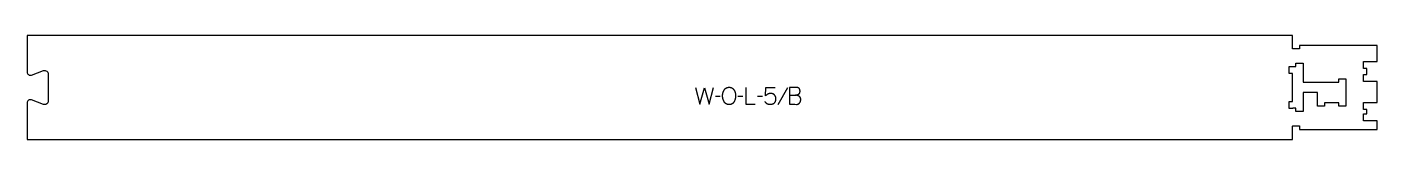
# Model space of a CAD drawing. Extents: x -1187 to 1213, y -93 to 93.
import ezdxf

# ---------------------------------------------------------------- set-up
doc = ezdxf.new("R2010")
doc.units = 0
for name, color, linetype in [('1_ANYTOOL_1MMDEEP_LABELS_S', 2, 'CONTINUOUS'), ('3_ANYTOOL_CUTTHROUGH_INSID', 4, 'CONTINUOUS'), ('4_ANYTOOL_CUTTHROUGH_OUTSI', 5, 'CONTINUOUS')]:
    doc.layers.add(name, color=color, linetype=linetype)

msp = doc.modelspace()

# ---------------------------------------------------------------- linework, layer by layer
at = {"layer": '1_ANYTOOL_1MMDEEP_LABELS_S'}
for p, q in [((45.6, -16.1), (36.9, -16.2)), ((85.7, -16.1), (76.9, -16.2)), ((120.6, -16.1), (111.8, -16.2)), ((165.2, -0.5), (148, -31.2))]:
    msp.add_line(p, q, dxfattribs=at)
msp.add_lwpolyline([(61.7, 0.3), (62.1, 0.3), (62.5, 0.3), (62.8, 0.3), (63, 0.3), (63.2, 0.2), (63.3, 0.2), (63.5, 0.2), (63.7, 0.2), (63.8, 0.1), (64, 0.1), (64.2, 0.1), (64.3, 0), (64.5, 0), (64.6, -0.1), (64.8, -0.1), (65, -0.2), (65.1, -0.2), (65.3, -0.3), (65.4, -0.4), (65.6, -0.4), (65.7, -0.5), (65.9, -0.6), (66, -0.6), (66.1, -0.7), (66.3, -0.8), (66.4, -0.9), (66.5, -1), (66.7, -1.1), (67.1, -1.3), (67.3, -1.5), (67.6, -1.7), (67.8, -1.9), (68.1, -2.1), (68.3, -2.4), (68.5, -2.6), (68.7, -2.8), (68.9, -3.1), (69.1, -3.3), (69.3, -3.5), (69.5, -3.8), (69.7, -4.1), (69.9, -4.3), (70.1, -4.6), (70.4, -5.2), (70.6, -5.5), (70.7, -5.8), (70.9, -6.1), (71, -6.4), (71.2, -6.7), (71.3, -7), (71.4, -7.3), (71.5, -7.6), (71.7, -7.9), (71.8, -8.2), (71.9, -8.6), (72, -8.9), (72.1, -9.2), (72.1, -9.6), (72.4, -10.6), (72.5, -11.3), (72.6, -11.9), (72.7, -12.6), (72.8, -13.2), (72.8, -13.9), (72.8, -14.5), (72.9, -15.2), (72.8, -15.8), (72.8, -16.4), (72.8, -17.1), (72.7, -17.7), (72.6, -18.4), (72.5, -19), (72.3, -19.6), (72.2, -20.3), (72, -20.9), (71.8, -21.5), (71.5, -22.2), (71.3, -22.8), (71, -23.5), (70.7, -24.1), (70.4, -24.7), (70.1, -25.4), (69.9, -25.7), (69.7, -26), (69.5, -26.3), (69.3, -26.6), (69.1, -26.8), (68.9, -27.1), (68.7, -27.4), (68.5, -27.6), (68.4, -27.7), (68.3, -27.8), (68.2, -28), (68, -28.1), (67.9, -28.2), (67.8, -28.3), (67.7, -28.4), (67.6, -28.5), (67.4, -28.6), (67.3, -28.7), (67.2, -28.8), (67.1, -28.9), (66.9, -28.9), (66.8, -29), (66.7, -29.1), (66.5, -29.2), (66.4, -29.3), (66.2, -29.4), (66.1, -29.4), (66, -29.5), (65.8, -29.6), (65.7, -29.6), (65.5, -29.7), (65.4, -29.8), (65.2, -29.8), (65.1, -29.9), (64.9, -29.9), (64.8, -30), (64.5, -30.1), (64.1, -30.2), (63.8, -30.2), (63.5, -30.3), (63.2, -30.3), (62.8, -30.4), (62.5, -30.4), (62.1, -30.5), (61.7, -30.5), (61.4, -30.5), (61, -30.5), (60.6, -30.5), (60.2, -30.4), (59.9, -30.4), (59.5, -30.3), (59.2, -30.3), (58.8, -30.2), (58.5, -30.1), (58.2, -30.1), (57.8, -30), (57.7, -29.9), (57.5, -29.9), (57.4, -29.8), (57.2, -29.7), (57.1, -29.7), (56.9, -29.6), (56.8, -29.5), (56.6, -29.5), (56.5, -29.4), (56.3, -29.3), (56.2, -29.3), (56, -29.2), (55.9, -29.1), (55.8, -29), (55.6, -28.9), (55.5, -28.8), (55.4, -28.7), (55.2, -28.6), (55.1, -28.5), (55, -28.4), (54.9, -28.3), (54.7, -28.2), (54.6, -28.1), (54.5, -28), (54.4, -27.9), (54.2, -27.8), (54.1, -27.7), (54, -27.6), (53.9, -27.4), (53.8, -27.3), (53.6, -27), (53.4, -26.8), (53.2, -26.5), (53, -26.2), (52.8, -25.9), (52.6, -25.6), (52.4, -25.3), (52.1, -24.6), (51.8, -24), (51.5, -23.3), (51.2, -22.7), (51, -22), (50.7, -21.4), (50.5, -20.7), (50.4, -20.1), (50.2, -19.4), (50.1, -18.8), (49.9, -18.1), (49.8, -17.5), (49.8, -16.8), (49.7, -16.2), (49.7, -15.5), (49.7, -14.9), (49.7, -14.2), (49.7, -13.5), (49.8, -12.8), (49.9, -12.1), (50, -11.5), (50.1, -10.8), (50.2, -10.1), (50.4, -9.5), (50.6, -8.8), (50.8, -8.2), (51, -7.6), (51.3, -6.9), (51.6, -6.3), (51.9, -5.7), (52.2, -5.1), (52.5, -4.5), (52.7, -4.2), (52.9, -3.9), (53.1, -3.6), (53.3, -3.4), (53.5, -3.1), (53.8, -2.9), (54, -2.6), (54.2, -2.4), (54.3, -2.3), (54.4, -2.2), (54.6, -2.1), (54.7, -1.9), (54.8, -1.8), (54.9, -1.7), (55.1, -1.6), (55.2, -1.5), (55.3, -1.5), (55.5, -1.4), (55.6, -1.3), (55.7, -1.2), (55.9, -1.1), (56, -1), (56.2, -0.9), (56.3, -0.9), (56.4, -0.8), (56.6, -0.7), (56.9, -0.6), (57.2, -0.5), (57.5, -0.3), (57.8, -0.2), (58.1, -0.1), (58.5, 0), (58.8, 0), (59.1, 0.1), (59.5, 0.2), (59.8, 0.2), (60.2, 0.3), (60.6, 0.3), (60.9, 0.3), (61.3, 0.3)], close=True, dxfattribs=at)
for points in [[(1.3, 0), (9, -30), (17.4, -0.9), (25.9, -30), (33.4, 0)], [(90.8, 0), (90.8, -30), (107.9, -30)], [(124.8, -25.2), (125.1, -25.5), (125.3, -25.8), (125.5, -26.1), (125.7, -26.4), (125.9, -26.6), (126.2, -26.9), (126.4, -27.1), (126.6, -27.3), (126.9, -27.5), (127.1, -27.8), (127.4, -28), (127.6, -28.1), (127.9, -28.3), (128.2, -28.5), (128.5, -28.7), (128.7, -28.8), (129, -29), (129.3, -29.1), (129.6, -29.2), (129.9, -29.3), (130.2, -29.4), (130.5, -29.5), (130.8, -29.6), (131.1, -29.7), (131.4, -29.8), (131.8, -29.8), (132.1, -29.9), (132.4, -29.9), (132.8, -30), (133.1, -30), (133.4, -30), (133.8, -30), (134.2, -30), (134.6, -30), (135, -30), (135.4, -29.9), (135.8, -29.9), (136.2, -29.9), (136.6, -29.8), (136.9, -29.7), (137.3, -29.7), (137.6, -29.6), (138, -29.5), (138.3, -29.4), (138.7, -29.3), (139, -29.2), (139.3, -29.1), (139.6, -29), (139.8, -28.9), (139.9, -28.8), (140.1, -28.8), (140.2, -28.7), (140.4, -28.6), (140.5, -28.5), (140.7, -28.4), (140.8, -28.3), (141, -28.2), (141.1, -28.1), (141.3, -28), (141.4, -27.9), (141.5, -27.7), (141.7, -27.6), (141.8, -27.5), (141.9, -27.4), (142, -27.2), (142.2, -27.1), (142.3, -26.9), (142.4, -26.8), (142.5, -26.6), (142.6, -26.5), (142.8, -26.3), (142.9, -26.2), (143, -26), (143.1, -25.8), (143.2, -25.6), (143.3, -25.5), (143.5, -25.1), (143.7, -24.7), (143.8, -24.4), (143.9, -24.2), (144, -23.9), (144.1, -23.7), (144.2, -23.5), (144.3, -23.2), (144.3, -23), (144.4, -22.7), (144.5, -22.5), (144.5, -22.3), (144.6, -22), (144.6, -21.8), (144.6, -21.5), (144.6, -21.3), (144.6, -21.1), (144.6, -20.8), (144.6, -20.6), (144.6, -20.3), (144.6, -20), (144.6, -19.8), (144.6, -19.5), (144.6, -19.3), (144.5, -19), (144.5, -18.8), (144.5, -18.5), (144.4, -18.3), (144.4, -18), (144.3, -17.8), (144.2, -17.6), (144.2, -17.3), (144.1, -17.1), (144, -16.9), (144, -16.7), (143.9, -16.4), (143.8, -16.2), (143.7, -16), (143.6, -15.8), (143.5, -15.6), (143.4, -15.4), (143.3, -15.2), (143.2, -15), (143.1, -14.8), (142.9, -14.6), (142.8, -14.4), (142.7, -14.2), (142.5, -14), (142.4, -13.8), (142.2, -13.6), (142.1, -13.4), (141.9, -13.3), (141.8, -13.1), (141.6, -12.9), (141.4, -12.8), (141.3, -12.6), (141.1, -12.5), (140.9, -12.4), (140.7, -12.2), (140.5, -12.1), (140.3, -12), (140.1, -11.9), (139.9, -11.7), (139.7, -11.6), (139.5, -11.5), (139.3, -11.4), (139.1, -11.4), (138.9, -11.3), (138.6, -11.2), (138.4, -11.1), (138.2, -11.1), (137.9, -11), (137.7, -10.9), (137.4, -10.9), (137.2, -10.9), (136.9, -10.8), (136.7, -10.8), (136.4, -10.8), (136.1, -10.7), (135.9, -10.7), (135.6, -10.7), (135.3, -10.7), (134.9, -10.7), (134.6, -10.7), (134.3, -10.8), (133.9, -10.8), (133.6, -10.8), (133.3, -10.9), (132.9, -10.9), (132.6, -11), (132.3, -11.1), (132, -11.2), (131.7, -11.3), (131.4, -11.4), (131.1, -11.5), (130.8, -11.6), (130.6, -11.7), (130.3, -11.9), (129.7, -12.2), (129.5, -12.3), (129.2, -12.5), (128.9, -12.7), (128.7, -12.8), (128.4, -13), (128.1, -13.2), (127.9, -13.4), (127.6, -13.6), (127.3, -13.8), (127.1, -14.1), (126.8, -14.3), (126.6, -14.5), (126, -15), (126.8, 0), (143, 0)], [(168.6, 0), (168.6, -30), (178.3, -30), (180.9, -30.1), (181.1, -30.1), (181.3, -30.1), (181.5, -30.1), (181.8, -30.1), (182, -30.1), (182.2, -30), (182.4, -30), (182.6, -30), (182.8, -29.9), (183, -29.9), (183.2, -29.8), (183.4, -29.8), (183.6, -29.7), (183.8, -29.7), (184, -29.6), (184.1, -29.5), (184.3, -29.4), (184.5, -29.3), (184.7, -29.2), (184.8, -29.1), (185, -29), (185.2, -28.9), (185.3, -28.8), (185.5, -28.7), (185.6, -28.6), (185.8, -28.4), (185.9, -28.3), (186.1, -28.1), (186.2, -28), (186.3, -27.8), (186.5, -27.7), (186.6, -27.5), (186.9, -27.2), (187, -27), (187.1, -26.8), (187.2, -26.6), (187.3, -26.5), (187.4, -26.3), (187.5, -26.1), (187.6, -25.9), (187.7, -25.7), (187.8, -25.6), (187.9, -25.4), (188, -25.2), (188, -25), (188.1, -24.8), (188.2, -24.6), (188.2, -24.4), (188.3, -24.3), (188.4, -24.1), (188.4, -23.9), (188.5, -23.7), (188.5, -23.5), (188.5, -23.3), (188.6, -23.1), (188.6, -22.9), (188.6, -22.7), (188.6, -22.5), (188.7, -22.3), (188.7, -22.1), (188.7, -21.9), (188.7, -21.7), (188.7, -21.5), (188.7, -21.2), (188.7, -21), (188.7, -20.7), (188.7, -20.5), (188.6, -20.3), (188.6, -20), (188.6, -19.8), (188.5, -19.6), (188.5, -19.4), (188.4, -19.2), (188.4, -18.9), (188.3, -18.7), (188.2, -18.5), (188.1, -18.4), (188.1, -18.2), (188, -18), (187.9, -17.9), (187.9, -17.8), (187.8, -17.7), (187.8, -17.6), (187.7, -17.5), (187.7, -17.5), (187.6, -17.4), (187.6, -17.3), (187.5, -17.2), (187.4, -17.1), (187.4, -17), (187.3, -17), (187.3, -16.9), (187.2, -16.8), (187.1, -16.7), (187.1, -16.7), (187, -16.6), (186.9, -16.5), (186.8, -16.5), (186.8, -16.4), (186.7, -16.3), (186.6, -16.2), (186.5, -16.2), (186.5, -16.1), (186.3, -16), (186.1, -15.9), (186, -15.8), (185.8, -15.6), (185.4, -15.4), (185, -15.2), (184.7, -15), (184.3, -14.8), (183.9, -14.7), (183.5, -14.5), (183.1, -14.4), (182.7, -14.2), (182.3, -14.1), (181.8, -14), (181.4, -13.9), (181, -13.8), (180.5, -13.7), (180.1, -13.6), (179.6, -13.6), (179.2, -13.5)], [(168.6, -13.7), (179.2, -13.5), (179.6, -13.5), (180, -13.5), (180.4, -13.4), (180.7, -13.4), (181.1, -13.3), (181.5, -13.2), (181.9, -13.1), (182.2, -13.1), (182.6, -12.9), (182.9, -12.8), (183.3, -12.7), (183.6, -12.6), (183.9, -12.5), (184.3, -12.3), (184.6, -12.2), (184.9, -12), (185, -12), (185, -11.9), (185.1, -11.9), (185.2, -11.8), (185.3, -11.8), (185.3, -11.7), (185.4, -11.7), (185.5, -11.6), (185.5, -11.6), (185.6, -11.5), (185.7, -11.4), (185.7, -11.4), (185.8, -11.3), (185.9, -11.3), (185.9, -11.2), (186, -11.1), (186.1, -11.1), (186.1, -11), (186.2, -10.9), (186.2, -10.9), (186.3, -10.8), (186.3, -10.7), (186.4, -10.7), (186.4, -10.6), (186.5, -10.5), (186.5, -10.4), (186.6, -10.3), (186.6, -10.3), (186.7, -10.2), (186.7, -10.1), (186.7, -10), (186.8, -9.9), (186.8, -9.8), (186.9, -9.8), (186.9, -9.6), (187, -9.4), (187.1, -9.2), (187.1, -9), (187.2, -8.8), (187.2, -8.6), (187.3, -8.4), (187.3, -8.2), (187.3, -7.9), (187.4, -7.7), (187.4, -7.5), (187.4, -7.2), (187.4, -7), (187.4, -6.7), (187.4, -6.5), (187.4, -6.1), (187.4, -5.9), (187.4, -5.7), (187.4, -5.5), (187.4, -5.3), (187.3, -5.1), (187.3, -5), (187.3, -4.8), (187.3, -4.6), (187.2, -4.4), (187.2, -4.3), (187.1, -4.1), (187.1, -3.9), (187, -3.8), (187, -3.6), (186.9, -3.5), (186.9, -3.3), (186.8, -3.2), (186.8, -3.1), (186.7, -2.9), (186.6, -2.8), (186.6, -2.7), (186.5, -2.5), (186.4, -2.4), (186.3, -2.3), (186.2, -2.2), (186.1, -2), (186, -1.9), (185.9, -1.8), (185.8, -1.7), (185.7, -1.6), (185.6, -1.5), (185.5, -1.4), (185.4, -1.3), (185.3, -1.2), (185.2, -1.2), (185.1, -1.1), (184.9, -1), (184.8, -0.9), (184.7, -0.8), (184.5, -0.8), (184.4, -0.7), (184.3, -0.6), (184.1, -0.6), (184, -0.5), (183.8, -0.5), (183.7, -0.4), (183.5, -0.4), (183.3, -0.3), (183.2, -0.3), (183, -0.2), (182.8, -0.2), (182.7, -0.2), (182.5, -0.1), (182.3, -0.1), (182.1, -0.1), (181.9, -0.1), (181.7, 0), (181.5, 0), (181.1, 0), (180.7, 0), (168.6, 0)]]:
    msp.add_lwpolyline(points, dxfattribs=at)
at = {"layer": '3_ANYTOOL_CUTTHROUGH_INSID'}
msp.add_lwpolyline([(1106.9, -33.2), (1106.9, -9.2), (1081.4, -9.2), (1081.4, -43.1), (1068.9, -43.1), (1068.9, -37.1), (1063.4, -37.1), (1063.4, -37.2), (1056.9, -37.2), (1056.9, -24.7), (1062.9, -24.7), (1062.9, 24.8), (1056.9, 24.8), (1056.9, 37.3), (1062.9, 37.3), (1062.9, 37.4), (1068.9, 37.4), (1068.9, 43.4), (1081.4, 43.4), (1081.4, 9.3), (1144.9, 9.3), (1144.9, 15.3), (1157.4, 15.3), (1157.4, -33.2), (1144.9, -33.2), (1144.9, -27.2), (1119.4, -27.2), (1119.4, -33.2)], close=True, dxfattribs=at)
at = {"layer": '4_ANYTOOL_CUTTHROUGH_OUTSI'}
msp.add_lwpolyline([(-1186.6, -27.6), (-1186.6, -92.8), (1062.9, -92.8), (1062.9, -68.9, -0.414214), (1063.1, -68.6), (1075.1, -68.6, -0.414214), (1075.4, -68.9), (1075.4, -74.6), (1212.9, -74.6), (1212.9, -59.3), (1189.1, -59.3, -0.414214), (1188.9, -59), (1188.9, -47, -0.414214), (1189.1, -46.8), (1194.9, -46.8), (1194.9, -39.2), (1189.1, -39.2, -0.414214), (1188.9, -38.9), (1188.9, -26.9, -0.414214), (1189.1, -26.7), (1212.9, -26.7), (1212.9, 10.7), (1189.1, 10.7, -0.414214), (1188.9, 11), (1188.9, 23, -0.414214), (1189.1, 23.2), (1194.9, 23.2), (1194.9, 33.7), (1189.1, 33.7, -0.414214), (1188.9, 34), (1188.9, 46, -0.414214), (1189.1, 46.2), (1212.9, 46.2), (1212.9, 74.9), (1075.4, 74.9), (1075.4, 69.1, -0.414214), (1075.1, 68.9), (1063.1, 68.9, -0.414214), (1062.9, 69.1), (1062.9, 92.7), (-1186.6, 92.7), (-1186.6, 27.6, 0.522094), (-1178.9, 22.2), (-1157.2, 30.2, -0.015604), (-1157.2, 30.2, -0.502397), (-1149.1, 24.2), (-1149.1, -24.3, -0.502391), (-1157.2, -30.3, -0.015611), (-1157.2, -30.3), (-1178.9, -22.2, 0.522099)], format="xyb", close=True, dxfattribs=at)

doc.saveas('drawing.dxf')
